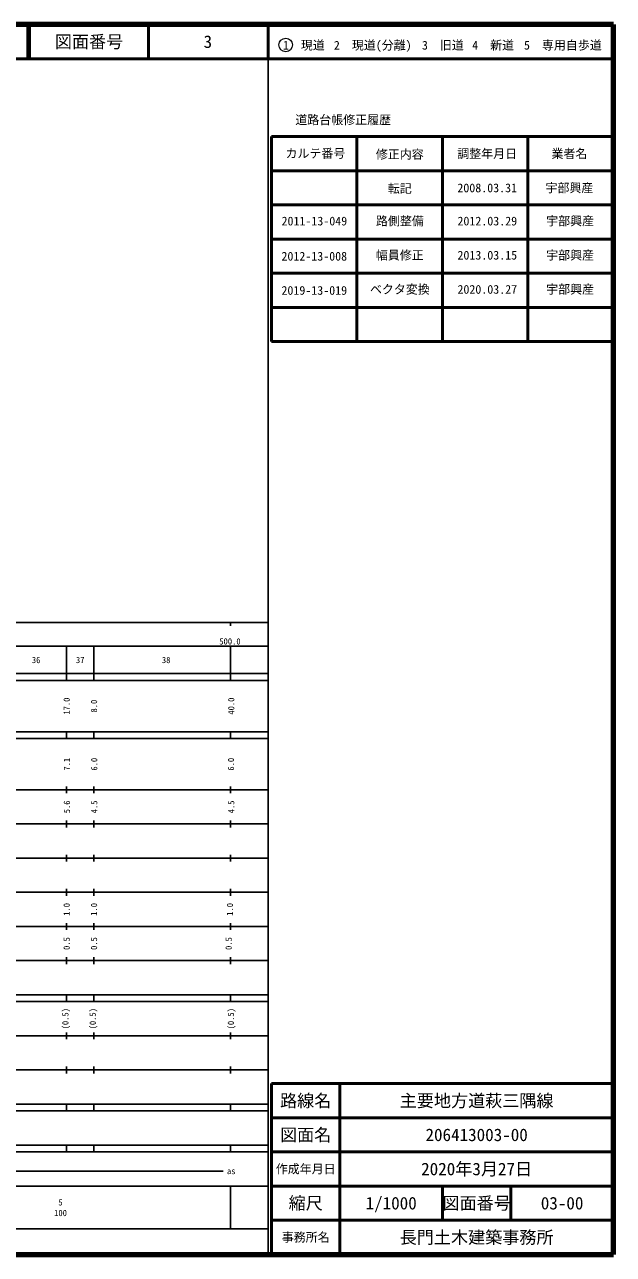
# Model space of a CAD drawing. Units: millimetres on the paper, enlarged 1000 times. Extents: x 40000 to 680000, y 20000 to 380000.
# Drawn here: x 507779 to 680000, y 20000 to 380000 of the extents above; entities that cross this region are included whole.
import ezdxf
from ezdxf.enums import TextEntityAlignment as Align

# ---------------------------------------------------------------- set-up
doc = ezdxf.new("R2010")
doc.units = ezdxf.units.MM
doc.header["$LTSCALE"] = 1000
for name, color, linetype, lineweight in [('M-TTL', 2, 'Continuous', 140), ('M-TTL-BAND', 7, 'Continuous', 25), ('M-TTL-FRAM', 2, 'Continuous', 50), ('M-TTL-LINE', 7, 'Continuous', 50), ('M-TTL-TXT', 7, 'Continuous', 13)]:
    doc.layers.add(name, color=color, linetype=linetype, lineweight=lineweight)
doc.styles.add('ＭＳ ゴシック', font='')
doc.styles.get('ＭＳ ゴシック').set_extended_font_data('MS Gothic')

msp = doc.modelspace()

# ---------------------------------------------------------------- linework, layer by layer
at = {"layer": 'M-TTL'}
for p, q in [((680000, 380000), (40000, 380000)), ((680000, 20000), (680000, 380000)), ((40000, 20000), (680000, 20000))]:
    msp.add_line(p, q, dxfattribs=at)
at = {"layer": 'M-TTL-BAND'}
for p, q in [((579000, 20000), (579000, 370000)), ((40000, 205000), (579000, 205000)), ((568000, 205000), (568000, 204000)), ((68000, 198000), (579000, 198000)), ((520000, 198000), (520000, 188000)), ((528000, 198000), (528000, 188000)), ((568000, 198000), (568000, 188000)), ((40000, 190000), (579000, 190000)), ((40000, 188000), (579000, 188000)), ((40000, 173000), (579000, 173000)), ((520000, 173000), (520000, 171000)), ((528000, 173000), (528000, 171000)), ((568000, 173000), (568000, 171000)), ((40000, 171000), (579000, 171000)), ((40000, 156000), (579000, 156000)), ((520000, 157000), (520000, 155000)), ((528000, 157000), (528000, 155000)), ((568000, 157000), (568000, 155000)), ((46000, 146000), (579000, 146000)), ((520000, 147000), (520000, 145000)), ((528000, 147000), (528000, 145000)), ((568000, 147000), (568000, 145000)), ((520000, 137000), (520000, 135000)), ((528000, 137000), (528000, 135000)), ((568000, 137000), (568000, 135000)), ((52000, 136000), (579000, 136000)), ((46000, 126000), (579000, 126000)), ((520000, 127000), (520000, 125000)), ((528000, 127000), (528000, 125000)), ((568000, 127000), (568000, 125000)), ((52000, 116000), (579000, 116000)), ((520000, 117000), (520000, 115000)), ((528000, 117000), (528000, 115000)), ((568000, 117000), (568000, 115000)), ((46000, 106000), (579000, 106000)), ((520000, 107000), (520000, 105000)), ((528000, 107000), (528000, 105000)), ((568000, 107000), (568000, 105000)), ((40000, 96000), (579000, 96000)), ((40000, 94000), (579000, 94000)), ((520000, 96000), (520000, 94000)), ((528000, 96000), (528000, 94000)), ((568000, 96000), (568000, 94000)), ((49000, 84000), (579000, 84000)), ((520000, 85000), (520000, 83000)), ((528000, 85000), (528000, 83000)), ((568000, 85000), (568000, 83000)), ((40000, 74000), (579000, 74000)), ((520000, 75000), (520000, 73000)), ((528000, 75000), (528000, 73000)), ((568000, 75000), (568000, 73000)), ((40000, 64000), (579000, 64000)), ((40000, 62000), (579000, 62000)), ((520000, 64000), (520000, 62000)), ((528000, 64000), (528000, 62000)), ((568000, 64000), (568000, 62000)), ((40000, 52000), (579000, 52000)), ((520000, 52000), (520000, 50000)), ((528000, 52000), (528000, 50000)), ((568000, 52000), (568000, 50000)), ((40000, 50000), (579000, 50000)), ((70805, 44406), (565903, 44406)), ((40000, 40000), (579000, 40000)), ((568000, 40000), (568000, 27500)), ((68000, 27500), (579000, 27500))]:
    msp.add_line(p, q, dxfattribs=at)
at = {"layer": 'M-TTL-FRAM'}
for p, q in [((580000, 347197), (580000, 287197)), ((580000, 347197), (680000, 347197)), ((580000, 287197), (680000, 287197)), ((680000, 70000), (580000, 70000)), ((580000, 70000), (580000, 20000))]:
    msp.add_line(p, q, dxfattribs=at)
at = {"layer": 'M-TTL-LINE'}
for p, q in [((508747, 380000), (508747, 370000)), ((509247, 380000), (509247, 370000)), ((543997, 380000), (543997, 370000)), ((579000, 380000), (579000, 370000)), ((40000, 370000), (680000, 370000)), ((605000, 347197), (605000, 287197)), ((630000, 347197), (630000, 287197)), ((655000, 347197), (655000, 287197)), ((580000, 337197), (680000, 337197)), ((580000, 327197), (680000, 327197)), ((580000, 317197), (680000, 317197)), ((580000, 307197), (680000, 307197)), ((580000, 297197), (680000, 297197)), ((600000, 70000), (600000, 20000)), ((680000, 60000), (580000, 60000)), ((680000, 50000), (580000, 50000)), ((680000, 40000), (580000, 40000)), ((630000, 40000), (630000, 30000)), ((650000, 40000), (650000, 30000)), ((680000, 30000), (580000, 30000))]:
    msp.add_line(p, q, dxfattribs=at)
at = {"layer": 'M-TTL-TXT'}
msp.add_circle((584147, 374034), 2000, dxfattribs=at)

# ---------------------------------------------------------------- texts
at = {"layer": 'M-TTL-BAND', "style": 'ＭＳ ゴシック'}
for s, p in [('500.0', (567844, 199445)), ('36', (511149, 194000)), ('37', (524043, 194000)), ('38', (549189, 194000)), ('as', (568201, 44406)), ('5', (518288, 35238)), ('100', (518288, 32131))]:
    msp.add_text(s, height=1833, dxfattribs=at).set_placement(p, align=Align.MIDDLE_CENTER)
for s, p in [('17.0', (520068, 180500)), ('8.0', (528068, 180500)), ('40.0', (568198, 180500)), ('7.1', (520131, 163500)), ('6.0', (528131, 163500)), ('6.0', (568131, 163500)), ('5.6', (520131, 151000)), ('4.5', (528131, 151000)), ('4.5', (568198, 151000)), ('1.0', (520068, 121000)), ('1.0', (528068, 121000)), ('1.0', (567823, 121000)), ('0.5', (520068, 111000)), ('0.5', (528068, 111000)), ('0.5', (567448, 111000)), ('(0.5)', (519693, 89000)), ('(0.5)', (527693, 89000)), ('(0.5)', (568089, 89000))]:
    msp.add_text(s, height=1833, rotation=90, dxfattribs=at).set_placement(p, align=Align.MIDDLE_CENTER)
at = {"layer": 'M-TTL-TXT', "style": 'ＭＳ ゴシック'}
for s, height, p in [('図面番号', 3666, (526622, 375000)), ('3', 3666, (561372, 375000)), ('1\u3000現道', 2566, (589448, 373958)), ('2\u3000現道(分離)', 2566, (609619, 373958)), ('3\u3000旧道', 2566, (630121, 373958)), ('4\u3000新道', 2566, (644824, 373958)), ('5\u3000専用自歩道', 2566, (665228, 373958)), ('道路台帳修正履歴', 2566, (600968, 352113)), ('カルテ番号', 2566, (592839, 342277)), ('修正内容', 2566, (617509, 342023)), ('調整年月日', 2566, (643089, 342197)), ('業者名', 2566, (667134, 342197)), ('転記', 2566, (617509, 332023)), ('2008.03.31', 2566, (643089, 332197)), ('宇部興産', 2566, (667134, 332197)), ('路線名', 3666, (590000, 65000)), ('主要地方道萩三隅線', 3666, (640000, 65000)), ('図面名', 3666, (590000, 55000)), ('206413003-00', 3666, (640000, 55000)), ('2020年3月27日', 3666, (640000, 45000)), ('作成年月日', 2566, (590000, 45000)), ('縮尺', 3666, (590000, 35000)), ('1/1000', 3666, (615000, 35000)), ('図面番号', 3666, (640000, 35000)), ('03-00', 3666, (665000, 35000)), ('事務所名', 2566, (590000, 25000)), ('長門土木建築事務所', 3666, (640000, 25000))]:
    msp.add_text(s, height=height, dxfattribs=at).set_placement(p, align=Align.MIDDLE_CENTER)
for s, p in [('路側整備', (617533, 320442)), ('2011-13-049', (592533, 320442)), ('幅員修正', (617533, 310442)), ('ベクタ変換', (617533, 300442))]:
    msp.add_text(s, height=2566, dxfattribs=at).set_placement(p, align=Align.BOTTOM_CENTER)
for s, p in [('宇部興産', (660346, 320442)), ('2012.03.29', (634390, 320442)), ('2013.03.15', (634390, 310442)), ('宇部興産', (660346, 310442)), ('2020.03.27', (634390, 300442)), ('宇部興産', (660346, 300442))]:
    msp.add_text(s, height=2566, dxfattribs=at).set_placement(p, align=Align.BOTTOM_LEFT)
for s, p in [('2012-13-008', (582908, 312192)), ('2019-13-019', (582908, 302192))]:
    msp.add_text(s, height=2566, dxfattribs=at).set_placement(p, align=Align.MIDDLE_LEFT)

doc.saveas('drawing.dxf')
